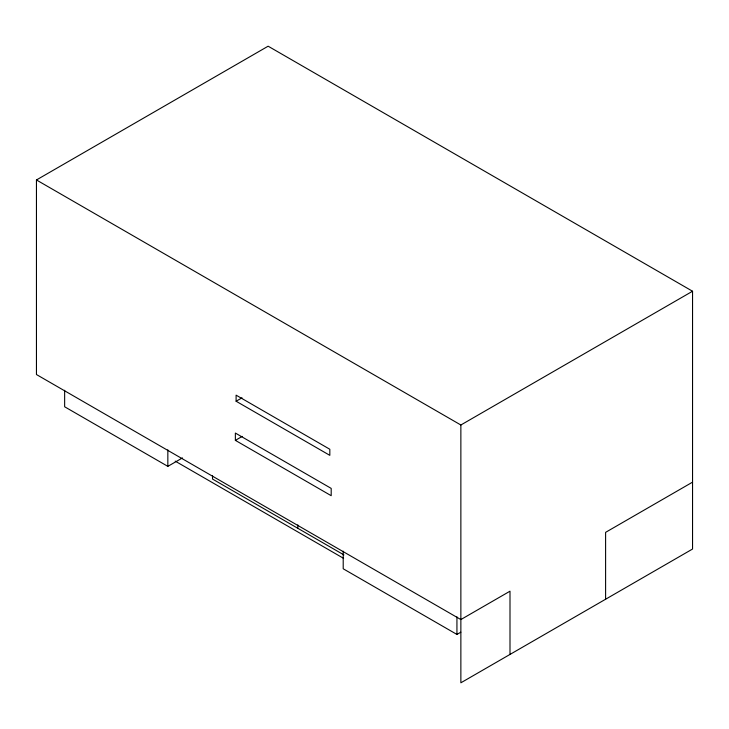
<?xml version="1.0" encoding="UTF-8"?>
<svg xmlns="http://www.w3.org/2000/svg" width="729" height="729" viewBox="0 0 729 729"><rect width="100%" height="100%" fill="white"/><g stroke="black" fill="none" stroke-linecap="round" stroke-linejoin="round"><path stroke-width="1.09" d="M36.45 179.963L268.135 46.2L692.55 291.236L692.55 549.037L460.865 682.8L460.865 424.998L36.45 179.963L36.45 374.533L460.865 619.568L509.999 591.192L509.999 654.432M236.105 401.232L329.827 455.352L329.827 449.264L236.105 395.154L236.105 401.232L242.001 397.824M64.644 390.27L64.644 406.773L167.843 466.36L182.46 457.921M235.367 440.362L331.194 495.693L331.194 488.394L235.367 433.062L235.367 440.362L242.219 436.398M460.865 424.998L692.55 291.236M692.55 482.151L605.599 532.352L605.599 599.238M343.204 551.17L343.204 568.775L456.937 634.44L460.837 632.189M343.906 554.906L212.522 479.053L212.522 475.654M175.197 461.129L343.587 558.35M456.937 616.834L456.937 634.44M297.824 524.898L297.824 528.297M167.843 449.857L167.843 466.36"/></g></svg>
